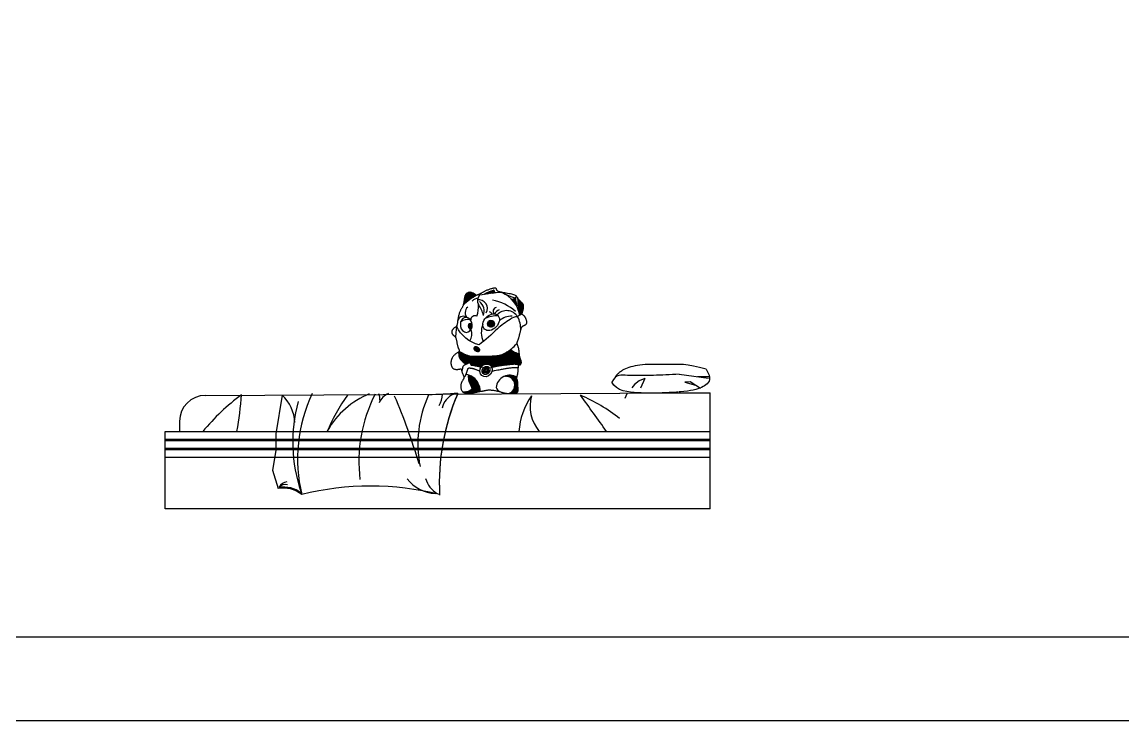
# Model space of a CAD drawing. Header units: inches. Extents: x 4.1 to 46.6, y 13.1 to 37.9.
# Drawn here: x 29.907 to 34.173, y 13.102 to 15.809 of the extents above; entities that cross this region are included whole.
import ezdxf

# ---------------------------------------------------------------- set-up
doc = ezdxf.new("R2010")
doc.units = ezdxf.units.IN
doc.header["$MEASUREMENT"] = 0
for name, color, linetype in [('02', 2, 'Continuous'), ('4', 4, 'Continuous'), ('8', 8, 'Continuous'), ('kadrbm', 4, 'Continuous')]:
    doc.layers.add(name, color=color, linetype=linetype)
pattern_1 = [(45, (35.600365, 20.247658), (-0.00070710678, 0.00070710678), [])]
pattern_2 = [(45, (35.600365, 20.247658), (-0.00081670833, 0.00081670833), [])]

# ---------------------------------------------------------------- blocks, each defined once
blk = doc.blocks.new('kadrbm')
at = {"layer": 'kadrbm', "color": 4}
blk.add_lwpolyline([(0, 0), (0, 24.7972), (21, 24.7972), (21, 0), (0, 0)], close=True, dxfattribs=at)
blk.add_lwpolyline([(20.6631, 0.3257), (20.6631, 24.4603), (0.3369, 24.4603), (0.3369, 0.3257), (20.6631, 0.3257)], dxfattribs=at)

msp = doc.modelspace()

# ---------------------------------------------------------------- hatches: boundary and pattern name
at = {"layer": '8'}
h = msp.add_hatch(dxfattribs=at)
h.set_pattern_fill('ANSI31', color=256, scale=0.008, style=0)
h.set_pattern_definition(pattern_1)
h.paths.add_polyline_path([(31.6678, 14.7501), (31.663, 14.7535), (31.6587, 14.7563), (31.655, 14.7584), (31.6517, 14.7599), (31.6487, 14.7609), (31.6461, 14.7615), (31.6437, 14.7618), (31.6415, 14.7618), (31.6394, 14.7616), (31.6374, 14.7612), (31.6355, 14.7607), (31.6338, 14.76), (31.6321, 14.7591), (31.6306, 14.7581), (31.6292, 14.757), (31.6279, 14.7558), (31.6268, 14.7544), (31.6257, 14.753), (31.6248, 14.7514), (31.6239, 14.7496), (31.6232, 14.7477), (31.6225, 14.7456), (31.6219, 14.7434), (31.6214, 14.7409), (31.6209, 14.7382), (31.6205, 14.7354), (31.6201, 14.7324), (31.6197, 14.7294), (31.6192, 14.7264), (31.6188, 14.7234), (31.6183, 14.7205), (31.6178, 14.7178), (31.6172, 14.7152), (31.6165, 14.7129), (31.6161, 14.7118, -0.069281)])
h = msp.add_hatch(dxfattribs=at)
h.set_pattern_fill('ANSI31', color=256, scale=0.008, style=0)
h.set_pattern_definition(pattern_1)
h.paths.add_polyline_path([(31.7361, 14.7595, -0.182047), (31.7372, 14.7669, 0.754092), (31.7327, 14.769, 0.068785), (31.6961, 14.7537, -0.022195)])
h = msp.add_hatch(dxfattribs=at)
h.set_pattern_fill('ANSI31', color=256, scale=0.008, style=0)
h.set_pattern_definition(pattern_1)
h.paths.add_polyline_path([(31.8263, 14.702, -0.025867), (31.8197, 14.733, 0.557363), (31.8065, 14.7321, -0.074706)])
h = msp.add_hatch(dxfattribs=at)
h.set_pattern_fill('ANSI31', color=256, scale=0.008, style=0)
h.set_pattern_definition(pattern_1)
h.paths.add_polyline_path([(31.8353, 14.6739, -0.000312), (31.8354, 14.6738, -0.093114), (31.845, 14.6767), (31.8449, 14.6781), (31.8449, 14.6791), (31.845, 14.6804), (31.8453, 14.6817), (31.8456, 14.6832), (31.846, 14.6848), (31.8465, 14.6865), (31.8471, 14.6884), (31.8477, 14.6904), (31.8483, 14.6925), (31.8489, 14.6946), (31.8494, 14.6968), (31.8499, 14.699), (31.8503, 14.7012), (31.8506, 14.7033), (31.8507, 14.7054), (31.8507, 14.7073), (31.8505, 14.7092), (31.8502, 14.711), (31.8497, 14.7127), (31.849, 14.7144), (31.8482, 14.716), (31.8471, 14.7176), (31.8459, 14.7191), (31.8446, 14.7207), (31.8431, 14.7223), (31.8415, 14.7238), (31.8398, 14.7254), (31.8382, 14.7268), (31.8366, 14.7283), (31.8352, 14.7297), (31.8338, 14.731), (31.8327, 14.7323), (31.8317, 14.7336), (31.8308, 14.7348), (31.8301, 14.7359), (31.8294, 14.7371), (31.8287, 14.7383), (31.8281, 14.7395), (31.8274, 14.7408), (31.8271, 14.7415, 0.033572)])
h = msp.add_hatch(dxfattribs=at)
h.set_pattern_fill('ANSI31', color=256, scale=0.00924, style=0)
h.set_pattern_definition(pattern_2)
h.paths.add_polyline_path([(31.6517, 14.6368, 0.681649), (31.6376, 14.6368, 0.201194), (31.6367, 14.6266, -0.465176), (31.6396, 14.6288, -0.658709), (31.6401, 14.6212, 0.140274), (31.6465, 14.6178, 0.173838)])
h = msp.add_hatch(dxfattribs=at)
h.set_pattern_fill('ANSI31', color=256, scale=0.00924, style=0)
h.set_pattern_definition(pattern_2)
h.paths.add_polyline_path([(31.7108, 14.6401, 1), (31.7372, 14.6401, 1)])
h.paths.add_polyline_path([(31.7132, 14.6415, -1), (31.7192, 14.6415, -1)], flags=16)
h = msp.add_hatch(dxfattribs=at)
h.set_pattern_fill('ANSI31', color=256, scale=0.00924, style=0)
h.set_pattern_definition(pattern_2)
edge = h.paths.add_edge_path()
edge.add_ellipse((31.6695, 14.5418), major_axis=(-0.00936, 0.00805), ratio=0.659889, start_angle=0, end_angle=360)
h = msp.add_hatch(dxfattribs=at)
h.set_pattern_fill('ANSI31', color=256, scale=0.008, style=0)
h.set_pattern_definition(pattern_1)
h.paths.add_polyline_path([(31.6361, 14.5167), (31.635, 14.5171), (31.6339, 14.5176), (31.6327, 14.518), (31.6313, 14.5185), (31.6299, 14.5189), (31.6285, 14.5194), (31.6269, 14.52), (31.6253, 14.5205), (31.6236, 14.5212), (31.6219, 14.5219), (31.6202, 14.5227), (31.6185, 14.5235), (31.6167, 14.5245), (31.6148, 14.5257), (31.6127, 14.5269), (31.6103, 14.5284), (31.6077, 14.53), (31.6046, 14.5319), (31.6011, 14.534), (31.6006, 14.5328), (31.5997, 14.5317), (31.5991, 14.5311, 0.357282), (31.6298, 14.4839), (31.6308, 14.4845), (31.6319, 14.4851), (31.6331, 14.4858), (31.6346, 14.4865), (31.6364, 14.4871), (31.6386, 14.4878), (31.6413, 14.4883), (31.6445, 14.4888), (31.6445, 14.4891), (31.6445, 14.4905), (31.6445, 14.492), (31.6445, 14.4937), (31.6446, 14.4955), (31.6446, 14.4974), (31.6447, 14.4994), (31.6448, 14.5016), (31.645, 14.5039), (31.6452, 14.5064), (31.6455, 14.509), (31.6459, 14.5117), (31.6463, 14.5146), (31.6444, 14.5148), (31.6426, 14.515), (31.6411, 14.5153), (31.6397, 14.5156), (31.6384, 14.5159), (31.6373, 14.5163)])
h = msp.add_hatch(dxfattribs=at)
h.set_pattern_fill('ANSI31', color=256, scale=0.024, style=0)
h.set_pattern_definition([(45, (35.600365, 20.247658), (-0.0021213203, 0.0021213203), [])])
edge = h.paths.add_edge_path()
edge.add_line((31.7728, 14.4786), (31.7771, 14.4792))
edge.add_line((31.7771, 14.4792), (31.7812, 14.4797))
edge.add_line((31.7812, 14.4797), (31.7851, 14.4802))
edge.add_line((31.7851, 14.4802), (31.7887, 14.4806))
edge.add_line((31.7887, 14.4806), (31.7921, 14.481))
edge.add_line((31.7921, 14.481), (31.7954, 14.4814))
edge.add_line((31.7954, 14.4814), (31.7985, 14.4818))
edge.add_line((31.7985, 14.4818), (31.8015, 14.4821))
edge.add_line((31.8015, 14.4821), (31.8043, 14.4823))
edge.add_line((31.8043, 14.4823), (31.807, 14.4826))
edge.add_line((31.807, 14.4826), (31.8097, 14.4828))
edge.add_line((31.8097, 14.4828), (31.8125, 14.4829))
edge.add_line((31.8125, 14.4829), (31.8155, 14.4829))
edge.add_line((31.8155, 14.4829), (31.8188, 14.4827))
edge.add_line((31.8188, 14.4827), (31.8224, 14.4823))
edge.add_line((31.8224, 14.4823), (31.8265, 14.4818))
edge.add_line((31.8265, 14.4818), (31.8312, 14.4809))
edge.add_line((31.8312, 14.4809), (31.8313, 14.4813))
edge.add_line((31.8313, 14.4813), (31.8316, 14.4819))
edge.add_line((31.8316, 14.4819), (31.832, 14.4821))
edge.add_line((31.832, 14.4821), (31.8325, 14.482))
edge.add_line((31.8325, 14.482), (31.8331, 14.4818))
edge.add_line((31.8331, 14.4818), (31.8337, 14.4814))
edge.add_line((31.8337, 14.4814), (31.8343, 14.481))
edge.add_line((31.8343, 14.481), (31.8351, 14.4807))
edge.add_line((31.8351, 14.4807), (31.8358, 14.4805))
edge.add_line((31.8358, 14.4805), (31.8366, 14.4805))
edge.add_line((31.8366, 14.4805), (31.8374, 14.4808))
edge.add_line((31.8374, 14.4808), (31.8382, 14.4813))
edge.add_line((31.8382, 14.4813), (31.8389, 14.4821))
edge.add_line((31.8389, 14.4821), (31.8396, 14.483))
edge.add_line((31.8396, 14.483), (31.8403, 14.4842))
edge.add_line((31.8403, 14.4842), (31.8408, 14.4854))
edge.add_line((31.8408, 14.4854), (31.8413, 14.4867))
edge.add_line((31.8413, 14.4867), (31.8415, 14.4882))
edge.add_line((31.8415, 14.4882), (31.8417, 14.4896))
edge.add_line((31.8417, 14.4896), (31.8417, 14.4911))
edge.add_line((31.8417, 14.4911), (31.8415, 14.4926))
edge.add_line((31.8415, 14.4926), (31.8413, 14.4942))
edge.add_line((31.8413, 14.4942), (31.8409, 14.4958))
edge.add_line((31.8409, 14.4958), (31.8405, 14.4974))
edge.add_line((31.8405, 14.4974), (31.84, 14.4991))
edge.add_line((31.84, 14.4991), (31.8394, 14.5008))
edge.add_line((31.8394, 14.5008), (31.8389, 14.5025))
edge.add_line((31.8389, 14.5025), (31.8382, 14.5042))
edge.add_line((31.8382, 14.5042), (31.8376, 14.506))
edge.add_line((31.8376, 14.506), (31.837, 14.5078))
edge.add_line((31.837, 14.5078), (31.8365, 14.5095))
edge.add_line((31.8365, 14.5095), (31.8359, 14.5112))
edge.add_line((31.8359, 14.5112), (31.8355, 14.5129))
edge.add_line((31.8355, 14.5129), (31.8351, 14.5145))
edge.add_line((31.8351, 14.5145), (31.8347, 14.516))
edge.add_line((31.8347, 14.516), (31.8345, 14.5175))
edge.add_line((31.8345, 14.5175), (31.8343, 14.519))
edge.add_line((31.8343, 14.519), (31.8342, 14.5205))
edge.add_line((31.8342, 14.5205), (31.8341, 14.5221))
edge.add_line((31.8341, 14.5221), (31.834, 14.5229))
edge.add_line((31.834, 14.5229), (31.8298, 14.5243))
edge.add_line((31.8298, 14.5243), (31.8261, 14.5256))
edge.add_line((31.8261, 14.5256), (31.8229, 14.5269))
edge.add_line((31.8229, 14.5269), (31.8201, 14.5281))
edge.add_line((31.8201, 14.5281), (31.8176, 14.5292))
edge.add_line((31.8176, 14.5292), (31.8153, 14.5304))
edge.add_line((31.8153, 14.5304), (31.8131, 14.5315))
edge.add_line((31.8131, 14.5315), (31.8111, 14.5327))
edge.add_line((31.8111, 14.5327), (31.809, 14.5339))
edge.add_line((31.809, 14.5339), (31.8069, 14.5351))
edge.add_line((31.8069, 14.5351), (31.805, 14.5363))
edge.add_line((31.805, 14.5363), (31.8032, 14.5374))
edge.add_line((31.8032, 14.5374), (31.8017, 14.5383))
edge.add_line((31.8017, 14.5383), (31.8005, 14.539))
edge.add_line((31.8005, 14.539), (31.7997, 14.5395))
edge.add_line((31.7997, 14.5395), (31.7993, 14.5397))
edge.add_line((31.7993, 14.5397), (31.7979, 14.5386))
edge.add_line((31.7979, 14.5386), (31.7948, 14.5365))
edge.add_line((31.7948, 14.5365), (31.7918, 14.5345))
edge.add_line((31.7918, 14.5345), (31.7889, 14.5326))
edge.add_line((31.7889, 14.5326), (31.7861, 14.5308))
edge.add_line((31.7861, 14.5308), (31.7833, 14.5291))
edge.add_line((31.7833, 14.5291), (31.7806, 14.5275))
edge.add_line((31.7806, 14.5275), (31.7779, 14.5259))
edge.add_line((31.7779, 14.5259), (31.7752, 14.5245))
edge.add_line((31.7752, 14.5245), (31.7726, 14.5232))
edge.add_line((31.7726, 14.5232), (31.77, 14.522))
edge.add_line((31.77, 14.522), (31.7674, 14.521))
edge.add_line((31.7674, 14.521), (31.7649, 14.5201))
edge.add_line((31.7649, 14.5201), (31.7623, 14.5193))
edge.add_line((31.7623, 14.5193), (31.7596, 14.5186))
edge.add_line((31.7596, 14.5186), (31.7569, 14.518))
edge.add_line((31.7569, 14.518), (31.7542, 14.5175))
edge.add_line((31.7542, 14.5175), (31.7513, 14.5171))
edge.add_line((31.7513, 14.5171), (31.7482, 14.5167))
edge.add_line((31.7482, 14.5167), (31.7451, 14.5163))
edge.add_line((31.7451, 14.5163), (31.7417, 14.516))
edge.add_line((31.7417, 14.516), (31.738, 14.5157))
edge.add_line((31.738, 14.5157), (31.7341, 14.5155))
edge.add_line((31.7341, 14.5155), (31.7299, 14.5153))
edge.add_line((31.7299, 14.5153), (31.7254, 14.5151))
edge.add_line((31.7254, 14.5151), (31.7204, 14.5149))
edge.add_line((31.7204, 14.5149), (31.715, 14.5147))
edge.add_line((31.715, 14.5147), (31.7092, 14.5146))
edge.add_line((31.7092, 14.5146), (31.703, 14.5144))
edge.add_line((31.703, 14.5144), (31.6966, 14.5143))
edge.add_line((31.6966, 14.5143), (31.6902, 14.5142))
edge.add_line((31.6902, 14.5142), (31.6838, 14.5141))
edge.add_line((31.6838, 14.5141), (31.6777, 14.5141))
edge.add_line((31.6777, 14.5141), (31.6719, 14.514))
edge.add_line((31.6719, 14.514), (31.6667, 14.514))
edge.add_line((31.6667, 14.514), (31.662, 14.514))
edge.add_line((31.662, 14.514), (31.6579, 14.5141))
edge.add_line((31.6579, 14.5141), (31.6544, 14.5141))
edge.add_line((31.6544, 14.5141), (31.6513, 14.5142))
edge.add_line((31.6513, 14.5142), (31.6486, 14.5144))
edge.add_line((31.6486, 14.5144), (31.6463, 14.5146))
edge.add_line((31.6463, 14.5146), (31.6459, 14.5117))
edge.add_line((31.6459, 14.5117), (31.6455, 14.509))
edge.add_line((31.6455, 14.509), (31.6452, 14.5064))
edge.add_line((31.6452, 14.5064), (31.645, 14.5039))
edge.add_line((31.645, 14.5039), (31.6448, 14.5016))
edge.add_line((31.6448, 14.5016), (31.6447, 14.4994))
edge.add_line((31.6447, 14.4994), (31.6446, 14.4974))
edge.add_line((31.6446, 14.4974), (31.6446, 14.4955))
edge.add_line((31.6446, 14.4955), (31.6445, 14.4937))
edge.add_line((31.6445, 14.4937), (31.6445, 14.492))
edge.add_line((31.6445, 14.492), (31.6445, 14.4905))
edge.add_line((31.6445, 14.4905), (31.6445, 14.4891))
edge.add_line((31.6445, 14.4891), (31.6446, 14.4878))
edge.add_line((31.6446, 14.4878), (31.6446, 14.4866))
edge.add_line((31.6446, 14.4866), (31.6447, 14.4855))
edge.add_line((31.6447, 14.4855), (31.6448, 14.4845))
edge.add_line((31.6448, 14.4845), (31.645, 14.4836))
edge.add_line((31.645, 14.4836), (31.6452, 14.4827))
edge.add_line((31.6452, 14.4827), (31.6454, 14.482))
edge.add_line((31.6454, 14.482), (31.6457, 14.4814))
edge.add_line((31.6457, 14.4814), (31.6461, 14.4809))
edge.add_line((31.6461, 14.4809), (31.6465, 14.4804))
edge.add_line((31.6465, 14.4804), (31.647, 14.4801))
edge.add_line((31.647, 14.4801), (31.6476, 14.4798))
edge.add_line((31.6476, 14.4798), (31.6484, 14.4796))
edge.add_line((31.6484, 14.4796), (31.6492, 14.4795))
edge.add_line((31.6492, 14.4795), (31.6503, 14.4794))
edge.add_line((31.6503, 14.4794), (31.6516, 14.4793))
edge.add_line((31.6516, 14.4793), (31.6531, 14.4792))
edge.add_line((31.6531, 14.4792), (31.655, 14.479))
edge.add_line((31.655, 14.479), (31.6572, 14.4787))
edge.add_line((31.6572, 14.4787), (31.6599, 14.4783))
edge.add_line((31.6599, 14.4783), (31.663, 14.4777))
edge.add_line((31.663, 14.4777), (31.6664, 14.477))
edge.add_line((31.6664, 14.477), (31.67, 14.4761))
edge.add_line((31.67, 14.4761), (31.6736, 14.4752))
edge.add_line((31.6736, 14.4752), (31.6772, 14.4742))
edge.add_line((31.6772, 14.4742), (31.6805, 14.4732))
edge.add_line((31.6805, 14.4732), (31.6835, 14.4722))
edge.add_line((31.6835, 14.4722), (31.6854, 14.4714))
edge.add_ellipse((31.7049, 14.4593), major_axis=(0.0163, 0.0199), ratio=0.886838, start_angle=333.4701, end_angle=456.6424, ccw=False)
edge.add_line((31.7274, 14.4707), (31.7282, 14.4709))
edge.add_line((31.7282, 14.4709), (31.7293, 14.4712))
edge.add_line((31.7293, 14.4712), (31.7307, 14.4716))
edge.add_line((31.7307, 14.4716), (31.7325, 14.472))
edge.add_line((31.7325, 14.472), (31.7346, 14.4724))
edge.add_line((31.7346, 14.4724), (31.737, 14.4729))
edge.add_line((31.737, 14.4729), (31.7399, 14.4735))
edge.add_line((31.7399, 14.4735), (31.7431, 14.4741))
edge.add_line((31.7431, 14.4741), (31.7467, 14.4747))
edge.add_line((31.7467, 14.4747), (31.7507, 14.4754))
edge.add_line((31.7507, 14.4754), (31.755, 14.476))
edge.add_line((31.755, 14.476), (31.7594, 14.4767))
edge.add_line((31.7594, 14.4767), (31.7639, 14.4773))
edge.add_line((31.7639, 14.4773), (31.7684, 14.478))
edge.add_line((31.7684, 14.478), (31.7728, 14.4786))
h = msp.add_hatch(dxfattribs=at)
h.set_pattern_fill('ANSI31', color=256, scale=0.005322, style=0)
h.set_pattern_definition([(45, (32.5003558, 14.9612347), (-0.000470424, 0.000470424), [])])
edge = h.paths.add_edge_path()
edge.add_spline(control_points=[(31.6912, 14.4502), (31.6912, 14.4501), (31.6912, 14.45), (31.6915, 14.4495), (31.6917, 14.4491), (31.6922, 14.4484), (31.6925, 14.448), (31.6931, 14.4473), (31.6934, 14.447), (31.6941, 14.4464), (31.6945, 14.4461), (31.6948, 14.4459)], knot_values=[2.763183, 2.763183, 2.763183, 2.763183, 2.778765, 2.778765, 2.885641, 2.885641, 2.992516, 2.992516, 3.099392, 3.099392, 3.201827, 3.201827, 3.201827, 3.201827], degree=3, periodic=0)
edge.add_line((31.6948, 14.4459), (31.7055, 14.4684))
edge.add_arc((31.7069, 14.4677), 0.00161, -15.1751, 154.763, ccw=False)
edge.add_line((31.7085, 14.4673), (31.7096, 14.4456))
edge.add_spline(control_points=[(31.7096, 14.4456), (31.7096, 14.4456), (31.7097, 14.4456), (31.7103, 14.4459), (31.7108, 14.4463), (31.7118, 14.4469), (31.7123, 14.4473), (31.7133, 14.4481), (31.7138, 14.4485), (31.7144, 14.4492), (31.7146, 14.4494), (31.7148, 14.4496)], knot_values=[4.265709, 4.265709, 4.265709, 4.265709, 4.275023, 4.275023, 4.381899, 4.381899, 4.488775, 4.488775, 4.59565, 4.59565, 4.644299, 4.644299, 4.644299, 4.644299], degree=3, periodic=0)
edge.add_line((31.7148, 14.4496), (31.7135, 14.4737))
edge.add_spline(control_points=[(31.7135, 14.4737), (31.7134, 14.4737), (31.7133, 14.4738), (31.7128, 14.474), (31.7124, 14.4742), (31.7115, 14.4745), (31.711, 14.4746), (31.71, 14.4748), (31.7096, 14.4749), (31.7085, 14.475), (31.708, 14.475), (31.707, 14.475), (31.7064, 14.475), (31.7054, 14.4749), (31.7048, 14.4748), (31.7038, 14.4745), (31.7033, 14.4744), (31.7028, 14.4742)], knot_values=[0.194131, 0.194131, 0.194131, 0.194131, 0.213751, 0.213751, 0.320627, 0.320627, 0.427502, 0.427502, 0.534378, 0.534378, 0.641254, 0.641254, 0.748129, 0.748129, 0.855005, 0.855005, 0.947764, 0.947764, 0.947764, 0.947764], degree=3, periodic=0)
edge.add_line((31.7028, 14.4742), (31.6912, 14.4502))
h.paths.add_polyline_path([(31.6998, 14.4565), (31.6972, 14.4508), (31.7093, 14.4507), (31.709, 14.4564)], flags=16)
h = msp.add_hatch(dxfattribs=at)
h.set_pattern_fill('ANSI31', color=256, scale=0.008, style=0)
h.set_pattern_definition(pattern_1)
h.paths.add_polyline_path([(31.675, 14.4085, 0.213341), (31.6379, 14.4413, 0.173102), (31.6503, 14.3932, -0.300934), (31.649, 14.3862, -0.248804), (31.6131, 14.378), (31.6138, 14.3771), (31.6155, 14.3756), (31.6172, 14.3744), (31.6191, 14.3733), (31.6211, 14.3725), (31.6233, 14.3718), (31.6256, 14.3713), (31.628, 14.371), (31.6306, 14.3707), (31.6332, 14.3706), (31.6358, 14.3706), (31.6384, 14.3707), (31.6411, 14.3708), (31.6437, 14.3711), (31.6463, 14.3713), (31.6487, 14.3716), (31.6511, 14.372), (31.6534, 14.3723), (31.6557, 14.3727), (31.658, 14.3732), (31.6603, 14.3736), (31.6625, 14.3741), (31.6648, 14.3746), (31.6671, 14.3751), (31.6694, 14.3756), (31.6718, 14.3761), (31.6741, 14.3766), (31.6764, 14.3771), (31.6786, 14.3776), (31.6808, 14.378, 0.206505)])
h.paths.add_polyline_path([(31.8156, 14.3946, -0.325815), (31.7899, 14.3699), (31.7925, 14.3698), (31.795, 14.3697), (31.7975, 14.3697), (31.7999, 14.3696), (31.8022, 14.3695), (31.8044, 14.3694), (31.8066, 14.3694), (31.8087, 14.3693), (31.8106, 14.3693), (31.8125, 14.3693), (31.8144, 14.3694), (31.8161, 14.3696), (31.8178, 14.3699), (31.8194, 14.3702), (31.8209, 14.3707), (31.8223, 14.3712), (31.8236, 14.3719), (31.8248, 14.3727), (31.8258, 14.3736), (31.8266, 14.3746), (31.8274, 14.3757), (31.8279, 14.3769), (31.8284, 14.3783), (31.8287, 14.3797), (31.8289, 14.3811), (31.829, 14.3825), (31.8291, 14.384), (31.8291, 14.3855), (31.8291, 14.3869), (31.8291, 14.3883), (31.829, 14.3897), (31.8289, 14.3911), (31.8288, 14.3925), (31.8287, 14.394), (31.8286, 14.3955), (31.8286, 14.3971), (31.8285, 14.3988), (31.8284, 14.4005), (31.8284, 14.4024), (31.8283, 14.4042), (31.8283, 14.4061), (31.8282, 14.4079), (31.8281, 14.4098), (31.828, 14.4116), (31.8278, 14.4134), (31.8276, 14.4151), (31.8274, 14.4167), (31.8271, 14.4182), (31.8269, 14.4196), (31.8266, 14.4209), (31.8262, 14.422), (31.8259, 14.4231), (31.8255, 14.4239), (31.8252, 14.4247), (31.8246, 14.4258), (31.8242, 14.4272), (31.8241, 14.4286), (31.8242, 14.4297), (31.8244, 14.4311), (31.8247, 14.4328, 0.258025), (31.7735, 14.4353, -0.57718)])

# ---------------------------------------------------------------- linework, layer by layer
at = {"layer": '02'}
for p, q in [((30.6175, 14.3624), (32.4535, 14.3722)), ((32.4535, 14.3722), (32.5735, 14.3729)), ((30.5175, 14.2624), (30.5175, 14.2229)), ((30.4618, 13.9229), (30.4618, 14.2229)), ((32.2035, 14.2229), (32.4535, 14.2229)), ((30.4618, 14.1929), (32.5735, 14.1929)), ((30.4618, 14.1879), (32.5735, 14.1879)), ((30.4618, 14.1579), (32.5735, 14.1579)), ((30.4618, 14.1529), (32.5735, 14.1529)), ((32.5735, 13.9229), (30.4618, 13.9229))]:
    msp.add_line(p, q, dxfattribs=at)
for points in [[(31.6678, 14.7501), (31.663, 14.7535), (31.6587, 14.7563), (31.655, 14.7584), (31.6517, 14.7599), (31.6487, 14.7609), (31.6461, 14.7615), (31.6437, 14.7618), (31.6415, 14.7618), (31.6394, 14.7616), (31.6374, 14.7612), (31.6355, 14.7607), (31.6338, 14.76), (31.6321, 14.7591), (31.6306, 14.7581), (31.6292, 14.757), (31.6279, 14.7558), (31.6268, 14.7544), (31.6257, 14.753), (31.6248, 14.7514), (31.6239, 14.7496), (31.6232, 14.7477), (31.6225, 14.7456), (31.6219, 14.7434), (31.6214, 14.7409), (31.6209, 14.7382), (31.6205, 14.7354), (31.6201, 14.7324), (31.6197, 14.7294), (31.6192, 14.7264), (31.6188, 14.7234), (31.6183, 14.7205), (31.6178, 14.7178), (31.6172, 14.7152), (31.6165, 14.7129), (31.6157, 14.7106), (31.6149, 14.7085), (31.6141, 14.7065), (31.6131, 14.7046), (31.6121, 14.7027), (31.6111, 14.7008), (31.61, 14.6989), (31.6089, 14.6971), (31.6077, 14.6951), (31.6065, 14.6931), (31.6054, 14.6909), (31.6042, 14.6887), (31.6031, 14.6863), (31.6021, 14.6836), (31.6011, 14.6808), (31.6002, 14.6778), (31.5994, 14.6746), (31.5986, 14.6713), (31.5979, 14.6679), (31.5972, 14.6643), (31.5966, 14.6607), (31.596, 14.6571), (31.5954, 14.6534), (31.5949, 14.6498), (31.5944, 14.6463), (31.5938, 14.6429), (31.5932, 14.6398), (31.5926, 14.6369), (31.5918, 14.6343), (31.591, 14.6321), (31.5901, 14.6303), (31.5891, 14.6288), (31.588, 14.6277), (31.5869, 14.6267), (31.5857, 14.6259), (31.5844, 14.6252), (31.5831, 14.6245), (31.5819, 14.6237), (31.5806, 14.6228), (31.5793, 14.6217), (31.5781, 14.6206), (31.5769, 14.6193), (31.5758, 14.618), (31.5748, 14.6166), (31.574, 14.6152), (31.5733, 14.6138), (31.5727, 14.6123), (31.5723, 14.6109), (31.572, 14.6095), (31.5719, 14.6081), (31.5719, 14.6068), (31.572, 14.6055), (31.5723, 14.6043), (31.5727, 14.6031), (31.5732, 14.602), (31.5738, 14.6009), (31.5744, 14.5999), (31.5752, 14.5989), (31.5761, 14.598), (31.577, 14.597), (31.5781, 14.596), (31.5792, 14.5951), (31.5804, 14.594), (31.5816, 14.5929), (31.5828, 14.5918), (31.5841, 14.5905), (31.5852, 14.589), (31.5864, 14.5874), (31.5874, 14.5856), (31.5884, 14.5836), (31.5891, 14.5813), (31.5898, 14.5789), (31.5904, 14.5762), (31.5909, 14.5735), (31.5914, 14.5707), (31.5918, 14.5678), (31.5923, 14.565), (31.5927, 14.5622), (31.5933, 14.5596), (31.5939, 14.557), (31.5945, 14.5546), (31.5951, 14.5522), (31.5958, 14.55), (31.5966, 14.5479), (31.5973, 14.5459), (31.5981, 14.5441), (31.5989, 14.5424), (31.5996, 14.5407), (31.6003, 14.5392), (31.6008, 14.5378), (31.6012, 14.5365), (31.6013, 14.5352), (31.6011, 14.534), (31.6006, 14.5328), (31.5997, 14.5317), (31.5984, 14.5306), (31.5969, 14.5295), (31.5952, 14.5283), (31.5933, 14.5272), (31.5914, 14.526), (31.5894, 14.5247), (31.5874, 14.5233), (31.5855, 14.5218), (31.5837, 14.5202), (31.582, 14.5186), (31.5804, 14.5169), (31.5789, 14.5152), (31.5776, 14.5135), (31.5763, 14.5118), (31.5752, 14.5101), (31.5742, 14.5085), (31.5733, 14.5069), (31.5725, 14.5053), (31.5718, 14.5038), (31.5712, 14.5023), (31.5707, 14.5007), (31.5702, 14.4991), (31.5698, 14.4975), (31.5695, 14.4958), (31.5692, 14.4941), (31.569, 14.4924), (31.5689, 14.4906), (31.5688, 14.4887), (31.5689, 14.4869), (31.569, 14.4851), (31.5692, 14.4832), (31.5696, 14.4813), (31.57, 14.4795), (31.5706, 14.4777), (31.5712, 14.4759), (31.5719, 14.4743), (31.5727, 14.4727), (31.5736, 14.4712), (31.5746, 14.4698), (31.5756, 14.4686), (31.5768, 14.4675), (31.578, 14.4666), (31.5793, 14.4658), (31.5806, 14.4651), (31.5821, 14.4645), (31.5838, 14.4641), (31.5855, 14.4637), (31.5873, 14.4635), (31.5893, 14.4633), (31.5913, 14.4633), (31.5933, 14.4633), (31.5952, 14.4634), (31.5971, 14.4636), (31.5989, 14.4638), (31.6006, 14.4641), (31.6021, 14.4644), (31.6034, 14.4647), (31.6046, 14.4649), (31.6056, 14.4651), (31.6065, 14.4652), (31.6072, 14.4651), (31.6079, 14.4648), (31.6084, 14.4643), (31.6089, 14.4635), (31.6093, 14.4625), (31.6096, 14.4613), (31.61, 14.4599), (31.6103, 14.4584), (31.6107, 14.4567), (31.6111, 14.455), (31.6117, 14.4532), (31.6123, 14.4514), (31.613, 14.4496), (31.6138, 14.4479), (31.6146, 14.4461), (31.6154, 14.4444), (31.6162, 14.4428), (31.6169, 14.4413), (31.6176, 14.4399), (31.6182, 14.4386), (31.6187, 14.4374), (31.6191, 14.4362), (31.6194, 14.4352), (31.6196, 14.4341), (31.6196, 14.4331), (31.6195, 14.432), (31.6193, 14.4309), (31.619, 14.4297), (31.6185, 14.4285), (31.6179, 14.4271), (31.6172, 14.4257), (31.6164, 14.4243), (31.6155, 14.4227), (31.6146, 14.4211), (31.6136, 14.4194), (31.6126, 14.4177), (31.6115, 14.4158), (31.6105, 14.4139), (31.6096, 14.4119), (31.6088, 14.4097), (31.608, 14.4074), (31.6075, 14.405), (31.6071, 14.4024), (31.6069, 14.3997), (31.6069, 14.3969), (31.6072, 14.394), (31.6076, 14.3912), (31.6082, 14.3883), (31.609, 14.3857), (31.61, 14.3832), (31.6111, 14.3809), (31.6124, 14.3789), (31.6138, 14.3771), (31.6155, 14.3756), (31.6172, 14.3744), (31.6191, 14.3733), (31.6211, 14.3725), (31.6233, 14.3718), (31.6256, 14.3713), (31.628, 14.371), (31.6306, 14.3707), (31.6332, 14.3706), (31.6358, 14.3706), (31.6384, 14.3707), (31.6411, 14.3708), (31.6437, 14.3711), (31.6463, 14.3713), (31.6487, 14.3716), (31.6511, 14.372), (31.6534, 14.3723), (31.6557, 14.3727), (31.658, 14.3732), (31.6603, 14.3736), (31.6625, 14.3741), (31.6648, 14.3746), (31.6671, 14.3751), (31.6694, 14.3756), (31.6718, 14.3761), (31.6741, 14.3766), (31.6764, 14.3771), (31.6786, 14.3776), (31.6808, 14.378), (31.6829, 14.3784), (31.685, 14.3787), (31.6869, 14.379), (31.6888, 14.3793), (31.6907, 14.3795), (31.6924, 14.3798), (31.6942, 14.3801), (31.6959, 14.3803), (31.6977, 14.3807), (31.6994, 14.3811), (31.7011, 14.3815), (31.7029, 14.3819), (31.7048, 14.3823), (31.7068, 14.3827), (31.7089, 14.3831), (31.7111, 14.3833), (31.7135, 14.3835), (31.7161, 14.3836), (31.7189, 14.3836), (31.7218, 14.3835), (31.7248, 14.3833), (31.7279, 14.3831), (31.7311, 14.3827), (31.7342, 14.3823), (31.7374, 14.3818), (31.7405, 14.3813), (31.7436, 14.3807), (31.7467, 14.3801), (31.7496, 14.3794), (31.7525, 14.3787), (31.7554, 14.378), (31.7581, 14.3773), (31.7607, 14.3765), (31.7632, 14.3757), (31.7657, 14.3749), (31.7681, 14.3741), (31.7704, 14.3734), (31.7727, 14.3726), (31.7751, 14.372), (31.7774, 14.3714), (31.7798, 14.3709), (31.7823, 14.3706), (31.7848, 14.3703), (31.7874, 14.3701), (31.7899, 14.3699), (31.7925, 14.3698), (31.795, 14.3697), (31.7975, 14.3697), (31.7999, 14.3696), (31.8022, 14.3695), (31.8044, 14.3694), (31.8066, 14.3694), (31.8087, 14.3693), (31.8106, 14.3693), (31.8125, 14.3693), (31.8144, 14.3694), (31.8161, 14.3696), (31.8178, 14.3699), (31.8194, 14.3702), (31.8209, 14.3707), (31.8223, 14.3712), (31.8236, 14.3719), (31.8248, 14.3727), (31.8258, 14.3736), (31.8266, 14.3746), (31.8274, 14.3757), (31.8279, 14.3769), (31.8284, 14.3783), (31.8287, 14.3797), (31.8289, 14.3811), (31.829, 14.3825), (31.8291, 14.384), (31.8291, 14.3855), (31.8291, 14.3869), (31.8291, 14.3883), (31.829, 14.3897), (31.8289, 14.3911), (31.8288, 14.3925), (31.8287, 14.394), (31.8286, 14.3955), (31.8286, 14.3971), (31.8285, 14.3988), (31.8284, 14.4005), (31.8284, 14.4024), (31.8283, 14.4042), (31.8283, 14.4061), (31.8282, 14.4079), (31.8281, 14.4098), (31.828, 14.4116), (31.8278, 14.4134), (31.8276, 14.4151), (31.8274, 14.4167), (31.8271, 14.4182), (31.8269, 14.4196), (31.8266, 14.4209), (31.8262, 14.422), (31.8259, 14.4231), (31.8255, 14.4239), (31.8252, 14.4247), (31.8248, 14.4254), (31.8245, 14.426), (31.8243, 14.4268), (31.8241, 14.4276), (31.8241, 14.4286), (31.8242, 14.4297), (31.8244, 14.4311), (31.8247, 14.4328), (31.8251, 14.4346), (31.8256, 14.4365), (31.8261, 14.4386), (31.8266, 14.4408), (31.8271, 14.443), (31.8276, 14.4452), (31.828, 14.4474), (31.8283, 14.4496), (31.8286, 14.4517), (31.8288, 14.4537), (31.829, 14.4557), (31.8291, 14.4575), (31.8292, 14.4591), (31.8293, 14.4607), (31.8294, 14.462), (31.8294, 14.4632), (31.8295, 14.4642), (31.8295, 14.4652), (31.8295, 14.466), (31.8296, 14.4667), (31.8296, 14.4673), (31.8297, 14.4679), (31.8298, 14.4685), (31.8299, 14.469), (31.83, 14.4696), (31.8301, 14.4702), (31.8302, 14.4708), (31.8303, 14.4716), (31.8304, 14.4725), (31.8305, 14.4735), (31.8305, 14.4746), (31.8306, 14.4758), (31.8307, 14.4771), (31.8308, 14.4784), (31.8309, 14.4795), (31.8311, 14.4805), (31.8313, 14.4813), (31.8316, 14.4819), (31.832, 14.4821), (31.8325, 14.482), (31.8331, 14.4818), (31.8337, 14.4814), (31.8343, 14.481), (31.8351, 14.4807), (31.8358, 14.4805), (31.8366, 14.4805), (31.8374, 14.4808), (31.8382, 14.4813), (31.8389, 14.4821), (31.8396, 14.483), (31.8403, 14.4842), (31.8408, 14.4854), (31.8413, 14.4867), (31.8415, 14.4882), (31.8417, 14.4896), (31.8417, 14.4911), (31.8415, 14.4926), (31.8413, 14.4942), (31.8409, 14.4958), (31.8405, 14.4974), (31.84, 14.4991), (31.8394, 14.5008), (31.8389, 14.5025), (31.8382, 14.5042), (31.8376, 14.506), (31.837, 14.5078), (31.8365, 14.5095), (31.8359, 14.5112), (31.8355, 14.5129), (31.8351, 14.5145), (31.8347, 14.516), (31.8345, 14.5175), (31.8343, 14.519), (31.8342, 14.5205), (31.8341, 14.5221), (31.834, 14.5237), (31.8338, 14.5254), (31.8337, 14.5273), (31.8336, 14.5293), (31.8334, 14.5314), (31.8331, 14.5336), (31.8329, 14.5359), (31.8325, 14.5381), (31.8322, 14.5403), (31.8318, 14.5425), (31.8314, 14.5445), (31.831, 14.5463), (31.8305, 14.548), (31.83, 14.5496), (31.8295, 14.5511), (31.829, 14.5525), (31.8284, 14.5539), (31.8279, 14.5552), (31.8274, 14.5565), (31.8269, 14.5578), (31.8265, 14.5591), (31.8261, 14.5604), (31.8257, 14.5616), (31.8255, 14.5629), (31.8253, 14.5641), (31.8252, 14.5654), (31.8253, 14.5666), (31.8255, 14.5678), (31.8259, 14.569), (31.8263, 14.5703), (31.8268, 14.5715), (31.8274, 14.5728), (31.828, 14.5742), (31.8287, 14.5757), (31.8293, 14.5773), (31.83, 14.579), (31.8306, 14.5808), (31.8312, 14.5827), (31.8318, 14.5847), (31.8324, 14.5868), (31.8329, 14.589), (31.8335, 14.5911), (31.8341, 14.5933), (31.8347, 14.5956), (31.8352, 14.5978), (31.8358, 14.6), (31.8364, 14.6023), (31.8369, 14.6045), (31.8375, 14.6067), (31.838, 14.6089), (31.8385, 14.6111), (31.839, 14.6132), (31.8395, 14.6153), (31.84, 14.6173), (31.8405, 14.6192), (31.841, 14.6211), (31.8416, 14.6228), (31.8422, 14.6244), (31.8429, 14.6258), (31.8436, 14.6271), (31.8445, 14.6282), (31.8454, 14.6292), (31.8463, 14.6301), (31.8474, 14.631), (31.8485, 14.6317), (31.8497, 14.6324), (31.8509, 14.633), (31.8522, 14.6337), (31.8536, 14.6343), (31.855, 14.635), (31.8563, 14.6356), (31.8576, 14.6364), (31.8588, 14.6372), (31.8599, 14.638), (31.8608, 14.639), (31.8616, 14.64), (31.8622, 14.6412), (31.8627, 14.6424), (31.8629, 14.6438), (31.863, 14.6453), (31.863, 14.6468), (31.8629, 14.6485), (31.8626, 14.6502), (31.8622, 14.6521), (31.8616, 14.6539), (31.861, 14.6559), (31.8603, 14.6578), (31.8595, 14.6596), (31.8587, 14.6614), (31.8579, 14.6632), (31.857, 14.6647), (31.8562, 14.6662), (31.8553, 14.6674), (31.8544, 14.6686), (31.8536, 14.6696), (31.8527, 14.6705), (31.8519, 14.6713), (31.851, 14.672), (31.8501, 14.6726), (31.8493, 14.6731), (31.8485, 14.6736), (31.8477, 14.6741), (31.8469, 14.6746), (31.8463, 14.6751), (31.8457, 14.6757), (31.8453, 14.6764), (31.845, 14.6771), (31.8449, 14.6781), (31.8449, 14.6791), (31.845, 14.6804), (31.8453, 14.6817), (31.8456, 14.6832), (31.846, 14.6848), (31.8465, 14.6865), (31.8471, 14.6884), (31.8477, 14.6904), (31.8483, 14.6925), (31.8489, 14.6946), (31.8494, 14.6968), (31.8499, 14.699), (31.8503, 14.7012), (31.8506, 14.7033), (31.8507, 14.7054), (31.8507, 14.7073), (31.8505, 14.7092), (31.8502, 14.711), (31.8497, 14.7127), (31.849, 14.7144), (31.8482, 14.716), (31.8471, 14.7176), (31.8459, 14.7191), (31.8446, 14.7207), (31.8431, 14.7223), (31.8415, 14.7238), (31.8398, 14.7254), (31.8382, 14.7268), (31.8366, 14.7283), (31.8352, 14.7297), (31.8338, 14.731), (31.8327, 14.7323), (31.8317, 14.7336), (31.8308, 14.7348), (31.8301, 14.7359), (31.8294, 14.7371), (31.8287, 14.7383), (31.8281, 14.7395), (31.8274, 14.7408), (31.8267, 14.7421), (31.8259, 14.7435), (31.8248, 14.7449), (31.8234, 14.7463), (31.8217, 14.7477), (31.8194, 14.7491), (31.8166, 14.7505), (31.8132, 14.7518), (31.809, 14.7531), (31.8043, 14.7543), (31.7991, 14.7554), (31.7937, 14.7565), (31.7882, 14.7576), (31.7828, 14.7586), (31.7775, 14.7595), (31.7727, 14.7604), (31.7683, 14.7612), (31.7644, 14.762), (31.7611, 14.7627), (31.7581, 14.7634), (31.7556, 14.7642), (31.7534, 14.7649), (31.7516, 14.7656), (31.7501, 14.7664), (31.7489, 14.7673), (31.748, 14.7682), (31.7473, 14.7691), (31.7468, 14.77), (31.7464, 14.771), (31.7461, 14.7719), (31.7458, 14.7728), (31.7456, 14.7737), (31.7454, 14.7746), (31.7451, 14.7753), (31.7447, 14.7761), (31.7442, 14.7767), (31.7435, 14.7772), (31.7426, 14.7777), (31.7414, 14.7779), (31.74, 14.7781), (31.7382, 14.778), (31.7361, 14.7778), (31.7338, 14.7775), (31.7313, 14.777), (31.7286, 14.7764), (31.7258, 14.7757), (31.723, 14.7749), (31.72, 14.7739), (31.7171, 14.7729), (31.7142, 14.7718), (31.7114, 14.7707), (31.7086, 14.7695), (31.7059, 14.7683), (31.7033, 14.7671), (31.7008, 14.7659), (31.6985, 14.7647), (31.6964, 14.7636), (31.6944, 14.7625), (31.6925, 14.7615), (31.6907, 14.7605), (31.6889, 14.7595), (31.6872, 14.7586), (31.6855, 14.7576), (31.6837, 14.7568), (31.6819, 14.7559), (31.68, 14.7551), (31.678, 14.7542), (31.676, 14.7534), (31.674, 14.7526), (31.672, 14.7518), (31.6699, 14.7509), (31.6678, 14.7501)], [(32.3334, 14.4827), (32.3317, 14.4826), (32.3213, 14.4819), (32.3112, 14.481), (32.3013, 14.4798), (32.2918, 14.4783), (32.2827, 14.4767), (32.274, 14.4748), (32.2658, 14.4727), (32.2582, 14.4704), (32.2513, 14.4679), (32.2449, 14.4653), (32.2393, 14.4625), (32.2342, 14.4598), (32.2298, 14.457), (32.2259, 14.4544), (32.2226, 14.452), (32.2199, 14.4499), (32.2176, 14.448), (32.2159, 14.4465), (32.2143, 14.445), (32.2126, 14.4432), (32.2104, 14.4405), (32.2076, 14.4366), (32.2038, 14.4311), (32.1986, 14.4237), (32.1918, 14.4138)], [(32.5579, 14.4642), (32.5316, 14.4709), (32.5084, 14.4759), (32.4879, 14.4794), (32.4697, 14.4817), (32.3334, 14.4827)], [(32.5579, 14.4642), (32.5649, 14.4513), (32.5691, 14.4404), (32.5709, 14.4313), (32.5708, 14.4237), (32.5689, 14.4174), (32.5658, 14.4121), (32.5616, 14.4076), (32.5569, 14.4036), (32.5517, 14.3998), (32.5462, 14.3964), (32.5401, 14.3932), (32.5334, 14.3902), (32.5258, 14.3875), (32.5173, 14.3851), (32.5077, 14.3828), (32.4969, 14.3809), (32.4849, 14.3791), (32.4717, 14.3776), (32.4579, 14.3762), (32.4535, 14.3759)], [(32.4534, 14.4448), (32.4409, 14.4438), (32.4278, 14.4429), (32.4149, 14.4422), (32.4021, 14.4416), (32.3895, 14.4411), (32.3772, 14.4408), (32.3652, 14.4404), (32.3535, 14.4402), (32.3422, 14.4399), (32.3313, 14.4397), (32.3208, 14.4395), (32.3106, 14.4393), (32.3007, 14.4392), (32.291, 14.4392), (32.2815, 14.4393), (32.272, 14.4395), (32.2626, 14.4398), (32.2533, 14.4402), (32.244, 14.4406), (32.2352, 14.4407), (32.2268, 14.4403), (32.2191, 14.4391), (32.2123, 14.4369), (32.2066, 14.4336), (32.2021, 14.4287)], [(32.3207, 14.4278), (32.2983, 14.4185), (32.2796, 14.4054), (32.2703, 14.3924)], [(32.3207, 14.4278), (32.3039, 14.3905)], [(32.4537, 14.4448), (32.5673, 14.4292)], [(32.571, 14.4351), (32.5243, 14.4342)], [(32.4507, 14.3757), (32.4435, 14.3751), (32.4289, 14.3741), (32.4145, 14.3733), (32.4004, 14.3727), (32.387, 14.3722), (32.3745, 14.3717), (32.3627, 14.3715), (32.3513, 14.3713), (32.3402, 14.3713), (32.329, 14.3714), (32.3175, 14.3717), (32.3055, 14.3722), (32.2927, 14.3728), (32.2789, 14.3736), (32.2646, 14.375), (32.2501, 14.3772), (32.2359, 14.3807), (32.2226, 14.3857), (32.2105, 14.3927), (32.2, 14.402), (32.1918, 14.4138)], [(32.5355, 14.3896), (32.4963, 14.4157), (32.4758, 14.4138), (32.5159, 14.4026)], [(30.9154, 14.3636), (30.8907, 14.2139), (30.8907, 14.1494), (30.8775, 14.0727), (30.8991, 14.0021)], [(32.251, 14.3688), (32.2426, 14.3502)]]:
    msp.add_lwpolyline(points, dxfattribs=at)
msp.add_lwpolyline([(31.8451, 14.6767, 0.189497), (31.8274, 14.6674, 0.183338), (31.7985, 14.6566, 0.041263), (31.7487, 14.6206, -0.031368), (31.6784, 14.5582, -0.223674), (31.5912, 14.6299)], format="xyb", dxfattribs=at)
msp.add_lwpolyline([(31.6151, 14.6607, 0.278717), (31.6065, 14.6294, 0.388725), (31.6298, 14.6062, 0.500767), (31.6476, 14.6496, 0.463049)], format="xyb", close=True, dxfattribs=at)
for centre, radius, start, end in [((31.6785, 14.7034), 0.0363, 97.8474, 137.3969), ((31.7024, 14.7296), 0.0307, 137.7388, 208.7153), ((31.6765, 14.6998), 0.0337, 329.3096, 97.9144), ((31.6503, 14.689), 0.0474, 339.3064, 51.7717), ((31.701, 14.5577), 0.1756, 47.8173, 80.5546), ((31.6511, 14.6836), 0.0271, 128.979, 230.5616), ((31.5843, 14.7052), 0.0917, 337.2845, 6.011), ((31.576, 14.6443), 0.1219, 13.2303, 35.3358), ((31.7175, 14.6762), 0.00973, 8.0965, 88.8726), ((31.7469, 14.6887), 0.0147, 99.945, 223.8882), ((31.7664, 14.6667), 0.0298, 112.0722, 157.2778), ((31.7847, 14.6403), 0.0506, 32.4364, 136.8962), ((31.6165, 14.647), 0.0218, 61.6799, 167.7882), ((31.6622, 14.655), 0.0162, 65.9793, 180.6489), ((31.7751, 14.6056), 0.0886, 158.5587, 203.3177), ((31.8042, 14.5922), 0.0768, 88.8205, 128.45), ((31.6006, 14.5997), 0.0493, 327.7429, 21.5249), ((30.6175, 14.2624), 0.1, 90, 180), ((31.2872, 13.6586), 0.8833, 126.8647, 140.2976), ((29.2697, 14.4772), 1.4919, 350.1849, 355.6989), ((30.8056, 14.2491), 0.1586, 3.0024, 46.194), ((31.5443, 14.1807), 0.5884, 164.418, 199.1312), ((31.5769, 14.1157), 0.6022, 155.0041, 193.2033), ((31.7146, 13.964), 0.6766, 143.7973, 157.7501), ((31.3782, 14.0609), 0.332, 112.2823, 149.9893), ((31.7903, 14.105), 0.5782, 153.0581, 186.7977), ((31.2607, 14.3512), 0.0331, 346.9474, 30.8275), ((31.349, 14.3109), 0.0626, 110.1799, 158.5701), ((29.0728, 13.3897), 2.476, 16.6247, 23.0675), ((31.8906, 14.175), 0.4498, 155.1382, 191.329), ((33.6615, -25.5787), 40.0022, 92.96058, 93.12264), ((31.4399, 14.3703), 0.0961, 330.4651, 358.0095), ((32.3948, 14.0242), 0.871, 156.6027, 183.0356), ((32.3948, 14.0225), 0.871, 156.6027, 183.0356), ((31.6063, 14.2991), 0.0728, 111.1763, 169.1694), ((32.1079, 14.2033), 0.2766, 145.2727, 175.9449), ((32.0296, 14.3212), 0.1542, 165.0675, 219.6023), ((31.8066, 13.7459), 0.6713, 51.7187, 66.8154), ((24.5792, 8.865), 9.2926, 35.20961, 36.27412), ((31.5173, 14.1318), 0.1497, 218.2113, 266.2571), ((31.5694, 14.071), 0.1036, 197.1977, 238.7533), ((30.9185, 13.8896), 0.1142, 50.8283, 99.7927), ((30.9397, 13.9867), 0.0419, 98.587, 151.3758), ((30.9262, 13.9874), 0.0302, 71.9321, 140.2295), ((30.9185, 13.8896), 0.1182, 53.2517, 97.5333), ((31.2578, 12.9153), 1.0959, 75.8888, 104.1112)]:
    msp.add_arc(centre, radius, start, end, dxfattribs=at)
msp.add_ellipse((31.7247, 14.646), major_axis=(0.0256, 0.0268), ratio=0.719477, dxfattribs=at)
at = {"layer": '4'}
for p, q in [((31.6972, 14.4508), (31.7093, 14.4507)), ((31.6998, 14.4565), (31.709, 14.4564)), ((32.5735, 13.9229), (32.5735, 14.3729)), ((30.4618, 14.2229), (32.5735, 14.2229)), ((30.4618, 14.1229), (32.5735, 14.1229))]:
    msp.add_line(p, q, dxfattribs=at)
for points in [[(31.5918, 14.6343), (31.5905, 14.6256), (31.5895, 14.6188), (31.5887, 14.6133), (31.5882, 14.6086), (31.5878, 14.6042), (31.5875, 14.5994), (31.5872, 14.5937), (31.5869, 14.5865)], [(31.6011, 14.534), (31.6046, 14.5319), (31.6077, 14.53), (31.6103, 14.5284), (31.6127, 14.5269), (31.6148, 14.5257), (31.6167, 14.5245), (31.6185, 14.5235), (31.6202, 14.5227), (31.6219, 14.5219), (31.6236, 14.5212), (31.6253, 14.5205), (31.6269, 14.52), (31.6285, 14.5194), (31.6299, 14.5189), (31.6313, 14.5185), (31.6327, 14.518), (31.6339, 14.5176), (31.635, 14.5171), (31.6361, 14.5167), (31.6373, 14.5163), (31.6384, 14.5159), (31.6397, 14.5156), (31.6411, 14.5153), (31.6426, 14.515), (31.6444, 14.5148), (31.6463, 14.5146), (31.6486, 14.5144), (31.6513, 14.5142), (31.6544, 14.5141), (31.6579, 14.5141), (31.662, 14.514), (31.6667, 14.514), (31.6719, 14.514), (31.6777, 14.5141), (31.6838, 14.5141), (31.6902, 14.5142), (31.6966, 14.5143), (31.703, 14.5144), (31.7092, 14.5146), (31.715, 14.5147), (31.7204, 14.5149), (31.7254, 14.5151), (31.7299, 14.5153), (31.7341, 14.5155), (31.738, 14.5157), (31.7417, 14.516), (31.7451, 14.5163), (31.7482, 14.5167), (31.7513, 14.5171), (31.7542, 14.5175), (31.7569, 14.518), (31.7596, 14.5186), (31.7623, 14.5193), (31.7649, 14.5201), (31.7674, 14.521), (31.77, 14.522), (31.7726, 14.5232), (31.7752, 14.5245), (31.7779, 14.5259), (31.7806, 14.5275), (31.7833, 14.5291), (31.7861, 14.5308), (31.7889, 14.5326), (31.7918, 14.5345), (31.7948, 14.5365), (31.7979, 14.5386), (31.8013, 14.5412), (31.805, 14.5442), (31.8091, 14.548), (31.8138, 14.5525), (31.8192, 14.5581), (31.8253, 14.5648)], [(31.6463, 14.5146), (31.6459, 14.5117), (31.6455, 14.509), (31.6452, 14.5064), (31.645, 14.5039), (31.6448, 14.5016), (31.6447, 14.4994), (31.6446, 14.4974), (31.6446, 14.4955), (31.6445, 14.4937), (31.6445, 14.492), (31.6445, 14.4905), (31.6445, 14.4891), (31.6446, 14.4878), (31.6446, 14.4866), (31.6447, 14.4855), (31.6448, 14.4845), (31.645, 14.4836), (31.6452, 14.4827), (31.6454, 14.482), (31.6457, 14.4814), (31.6461, 14.4809), (31.6465, 14.4804), (31.647, 14.4801), (31.6476, 14.4798), (31.6484, 14.4796), (31.6492, 14.4795), (31.6503, 14.4794), (31.6516, 14.4793), (31.6531, 14.4792), (31.655, 14.479), (31.6572, 14.4787), (31.6599, 14.4783), (31.663, 14.4777), (31.6664, 14.477), (31.67, 14.4761), (31.6736, 14.4752), (31.6772, 14.4742), (31.6805, 14.4732), (31.6835, 14.4722), (31.6854, 14.4714)], [(31.7993, 14.5397), (31.7997, 14.5395), (31.8005, 14.539), (31.8017, 14.5383), (31.8032, 14.5374), (31.805, 14.5363), (31.8069, 14.5351), (31.809, 14.5339), (31.8111, 14.5327), (31.8131, 14.5315), (31.8153, 14.5304), (31.8176, 14.5292), (31.8201, 14.5281), (31.8229, 14.5269), (31.8261, 14.5256), (31.8298, 14.5243), (31.834, 14.5229)], [(31.6445, 14.4888), (31.6413, 14.4883), (31.6386, 14.4878), (31.6364, 14.4871), (31.6346, 14.4865), (31.6331, 14.4858), (31.6319, 14.4851), (31.6308, 14.4845), (31.6298, 14.4839), (31.6288, 14.4833), (31.6279, 14.4829), (31.627, 14.4824), (31.626, 14.482), (31.6251, 14.4816), (31.6242, 14.4813), (31.6233, 14.4809), (31.6224, 14.4804), (31.6215, 14.48), (31.6206, 14.4794), (31.6198, 14.4789), (31.6189, 14.4783), (31.6181, 14.4777), (31.6174, 14.477), (31.6167, 14.4763), (31.6161, 14.4756), (31.6156, 14.4748), (31.6152, 14.474), (31.6148, 14.4732), (31.6145, 14.4723), (31.6142, 14.4714), (31.614, 14.4703), (31.6138, 14.4693), (31.6136, 14.4681), (31.6134, 14.4668), (31.6132, 14.4655), (31.613, 14.4641), (31.6127, 14.4626), (31.6124, 14.4612), (31.6119, 14.4597), (31.6114, 14.4582), (31.6107, 14.4567)], [(31.6196, 14.4341), (31.6211, 14.4349), (31.6224, 14.4357), (31.6234, 14.4366), (31.6242, 14.4376), (31.6249, 14.4387), (31.6255, 14.4398), (31.626, 14.441), (31.6266, 14.4423), (31.6271, 14.4436), (31.6276, 14.445), (31.6282, 14.4465), (31.6288, 14.448), (31.6294, 14.4495), (31.6299, 14.451), (31.6305, 14.4526), (31.631, 14.4541), (31.6316, 14.4556), (31.632, 14.4571), (31.6325, 14.4586), (31.633, 14.46), (31.6334, 14.4613), (31.6338, 14.4625), (31.6341, 14.4637), (31.6345, 14.4647), (31.6348, 14.4656), (31.6352, 14.4663), (31.6356, 14.467), (31.636, 14.4675), (31.6366, 14.4679), (31.6372, 14.4683), (31.638, 14.4685), (31.639, 14.4687), (31.6402, 14.4687), (31.6416, 14.4687), (31.643, 14.4686), (31.6446, 14.4685), (31.6462, 14.4683), (31.6479, 14.4681), (31.6495, 14.4679), (31.651, 14.4676), (31.6525, 14.4673), (31.6539, 14.467), (31.6553, 14.4666), (31.6567, 14.4662), (31.6581, 14.4657), (31.6596, 14.4652), (31.6612, 14.4646), (31.663, 14.464), (31.665, 14.4632), (31.667, 14.4624), (31.6692, 14.4617), (31.6714, 14.4609), (31.6735, 14.4602), (31.6756, 14.4596), (31.6775, 14.4592), (31.6792, 14.4589)], [(31.6912, 14.4502), (31.7028, 14.4742)], [(31.6948, 14.4459), (31.7055, 14.4684)], [(31.7085, 14.4673), (31.7096, 14.4456)], [(31.7135, 14.4737), (31.7148, 14.4496)], [(31.8312, 14.4809), (31.8265, 14.4818), (31.8224, 14.4823), (31.8188, 14.4827), (31.8155, 14.4829), (31.8125, 14.4829), (31.8097, 14.4828), (31.807, 14.4826), (31.8043, 14.4823), (31.8015, 14.4821), (31.7985, 14.4818), (31.7954, 14.4814), (31.7921, 14.481), (31.7887, 14.4806), (31.7851, 14.4802), (31.7812, 14.4797), (31.7771, 14.4792), (31.7728, 14.4786), (31.7684, 14.478), (31.7639, 14.4773), (31.7594, 14.4767), (31.755, 14.476), (31.7507, 14.4754), (31.7467, 14.4747), (31.7431, 14.4741), (31.7399, 14.4735), (31.737, 14.4729), (31.7346, 14.4724), (31.7325, 14.472), (31.7307, 14.4716), (31.7293, 14.4712), (31.7282, 14.4709), (31.7274, 14.4707)], [(31.7301, 14.4568), (31.7376, 14.4584), (31.7443, 14.4598), (31.7503, 14.4611), (31.7556, 14.4621), (31.7604, 14.4631), (31.7648, 14.4639), (31.7687, 14.4647), (31.7724, 14.4653), (31.7758, 14.466), (31.7791, 14.4666), (31.7823, 14.4672), (31.7854, 14.4677), (31.7886, 14.4682), (31.7918, 14.4686), (31.7951, 14.4691), (31.7987, 14.4694), (31.8024, 14.4697), (31.8063, 14.47), (31.8103, 14.4702), (31.8143, 14.4703), (31.8184, 14.4703), (31.8224, 14.4702), (31.8263, 14.47), (31.8301, 14.4697)]]:
    msp.add_lwpolyline(points, dxfattribs=at)
msp.add_lwpolyline([(31.6131, 14.378, 0.248804), (31.649, 14.3862, 0.300934), (31.6503, 14.3932, -0.173102), (31.6379, 14.4413, -0.173102)], format="xyb", dxfattribs=at)
for centre, radius in [((31.724, 14.6401), 0.0132), ((31.7162, 14.6415), 0.00296)]:
    msp.add_circle(centre, radius, dxfattribs=at)
for centre, radius, start, end in [((31.782, 14.3061), 0.4558, 91.9667, 102.9808), ((31.7698, 14.6291), 0.1447, 104.8639, 120.6034), ((31.7346, 14.7673), 0.00261, 350.966, 139.0447), ((31.7464, 14.7618), 0.0105, 151.0792, 192.3492), ((31.87, 14.9436), 0.2094, 240.3438, 255.9708), ((31.716, 14.651), 0.1215, 10.7936, 65.5139), ((31.7796, 14.5452), 0.2334, 118.6028, 134.4554), ((31.8133, 14.7285), 0.00778, 35.5675, 152.1021), ((31.8332, 14.7375), 0.0143, 138.384, 198.3913), ((32.1228, 14.7816), 0.307, 189.1047, 200.5627), ((32.3336, 14.7691), 0.5073, 183.1296, 190.8379), ((31.633, 14.6182), 0.0385, 72.2834, 133.7685), ((31.6493, 14.6306), 0.0132, 152.3958, 257.6406), ((31.6446, 14.634), 0.00755, 18.8614, 158.8494), ((31.7475, 14.5669), 0.104, 87.459, 116.0245), ((31.7325, 14.6179), 0.107, 358.6048, 27.5532), ((31.6391, 14.6265), 0.00236, 77.9995, 177.7864), ((31.6382, 14.6249), 0.00414, 296.9249, 70.418), ((31.6433, 14.5263), 0.0445, 173.7127, 252.3563), ((31.7069, 14.4677), 0.00161, 344.8249, 154.763), ((31.6197, 14.3834), 0.0607, 24.455, 83.0558), ((31.7968, 14.3877), 0.053, 58.2282, 173.9734), ((31.7828, 14.4028), 0.0338, 346.0415, 106.0122), ((31.6425, 14.3865), 0.0392, 347.4989, 34.1703), ((31.7699, 14.4018), 0.0272, 198.17, 244.173), ((31.7858, 14.3999), 0.0303, 277.7709, 349.9565)]:
    msp.add_arc(centre, radius, start, end, dxfattribs=at)
for centre, major_axis, ratio in [((31.6695, 14.5418), (-0.00936, 0.00805), 0.659889), ((31.7049, 14.4593), (0.0163, 0.0199), 0.886838)]:
    msp.add_ellipse(centre, major_axis=major_axis, ratio=ratio, dxfattribs=at)
msp.add_open_spline([(31.7155, 14.4723), (31.7152, 14.4726), (31.7148, 14.4729), (31.714, 14.4734), (31.7136, 14.4736), (31.7128, 14.474), (31.7124, 14.4742), (31.7115, 14.4745), (31.711, 14.4746), (31.71, 14.4748), (31.7096, 14.4749), (31.7085, 14.475), (31.708, 14.475), (31.707, 14.475), (31.7064, 14.475), (31.7054, 14.4749), (31.7048, 14.4748), (31.7037, 14.4745), (31.7032, 14.4743), (31.7021, 14.474), (31.7015, 14.4738), (31.7004, 14.4733), (31.6999, 14.473), (31.6988, 14.4724), (31.6983, 14.472), (31.6973, 14.4713), (31.6968, 14.4709), (31.6959, 14.4701), (31.6954, 14.4696), (31.6945, 14.4687), (31.6941, 14.4682), (31.6934, 14.4672), (31.693, 14.4667), (31.6923, 14.4656), (31.692, 14.4651), (31.6914, 14.4639), (31.6912, 14.4634), (31.6907, 14.4622), (31.6906, 14.4617), (31.6902, 14.4605), (31.6901, 14.4599), (31.6899, 14.4587), (31.6898, 14.4582), (31.6897, 14.457), (31.6897, 14.4565), (31.6898, 14.4554), (31.6898, 14.4548), (31.69, 14.4538), (31.6901, 14.4533), (31.6903, 14.4523), (31.6905, 14.4518), (31.6908, 14.4508), (31.691, 14.4504), (31.6915, 14.4495), (31.6917, 14.4491), (31.6922, 14.4484), (31.6925, 14.448), (31.6931, 14.4473), (31.6934, 14.447), (31.6941, 14.4464), (31.6945, 14.4461), (31.6952, 14.4456), (31.6956, 14.4453), (31.6964, 14.4449), (31.6969, 14.4447), (31.6977, 14.4443), (31.6982, 14.4442), (31.6991, 14.4439), (31.6996, 14.4438), (31.7006, 14.4437), (31.7011, 14.4437), (31.7021, 14.4436), (31.7027, 14.4436), (31.7037, 14.4437), (31.7043, 14.4438), (31.7054, 14.444), (31.7059, 14.4441), (31.707, 14.4445), (31.7076, 14.4447), (31.7087, 14.4451), (31.7092, 14.4454), (31.7103, 14.4459), (31.7108, 14.4463), (31.7118, 14.4469), (31.7123, 14.4473), (31.7133, 14.4481), (31.7138, 14.4485), (31.7147, 14.4494), (31.7151, 14.4499), (31.7159, 14.4509), (31.7163, 14.4514), (31.717, 14.4524), (31.7174, 14.453), (31.718, 14.4541), (31.7182, 14.4546), (31.7187, 14.4558), (31.719, 14.4563), (31.7193, 14.4575), (31.7195, 14.4581), (31.7197, 14.4592), (31.7198, 14.4598), (31.72, 14.461), (31.72, 14.4615), (31.72, 14.4627), (31.72, 14.4632), (31.7199, 14.4643), (31.7198, 14.4648), (31.7196, 14.4658), (31.7194, 14.4663), (31.7191, 14.4673), (31.7189, 14.4677), (31.7185, 14.4686), (31.7183, 14.469), (31.7178, 14.4699), (31.7175, 14.4702), (31.717, 14.471), (31.7167, 14.4713), (31.7161, 14.4719), (31.7158, 14.4721), (31.7155, 14.4723)], degree=3, knots=[0, 0, 0, 0, 0.106876, 0.106876, 0.213751, 0.213751, 0.320627, 0.320627, 0.427502, 0.427502, 0.534378, 0.534378, 0.641254, 0.641254, 0.748129, 0.748129, 0.855005, 0.855005, 0.96188, 0.96188, 1.068756, 1.068756, 1.175631, 1.175631, 1.282507, 1.282507, 1.389383, 1.389383, 1.496258, 1.496258, 1.603134, 1.603134, 1.710009, 1.710009, 1.816885, 1.816885, 1.923761, 1.923761, 2.030636, 2.030636, 2.137512, 2.137512, 2.244387, 2.244387, 2.351263, 2.351263, 2.458138, 2.458138, 2.565014, 2.565014, 2.67189, 2.67189, 2.778765, 2.778765, 2.885641, 2.885641, 2.992516, 2.992516, 3.099392, 3.099392, 3.206268, 3.206268, 3.313143, 3.313143, 3.420019, 3.420019, 3.526894, 3.526894, 3.63377, 3.63377, 3.740645, 3.740645, 3.847521, 3.847521, 3.954397, 3.954397, 4.061272, 4.061272, 4.168148, 4.168148, 4.275023, 4.275023, 4.381899, 4.381899, 4.488775, 4.488775, 4.59565, 4.59565, 4.702526, 4.702526, 4.809401, 4.809401, 4.916277, 4.916277, 5.023152, 5.023152, 5.130028, 5.130028, 5.236904, 5.236904, 5.343779, 5.343779, 5.450655, 5.450655, 5.55753, 5.55753, 5.664406, 5.664406, 5.771282, 5.771282, 5.878157, 5.878157, 5.985033, 5.985033, 6.091908, 6.091908, 6.198784, 6.198784, 6.283185, 6.283185, 6.283185, 6.283185], dxfattribs=at)

# ---------------------------------------------------------------- block references
at = {"layer": 'kadrbm'}
msp.add_blockref('kadrbm', (25.641, 13.1016), dxfattribs=at)

doc.saveas('drawing.dxf')
